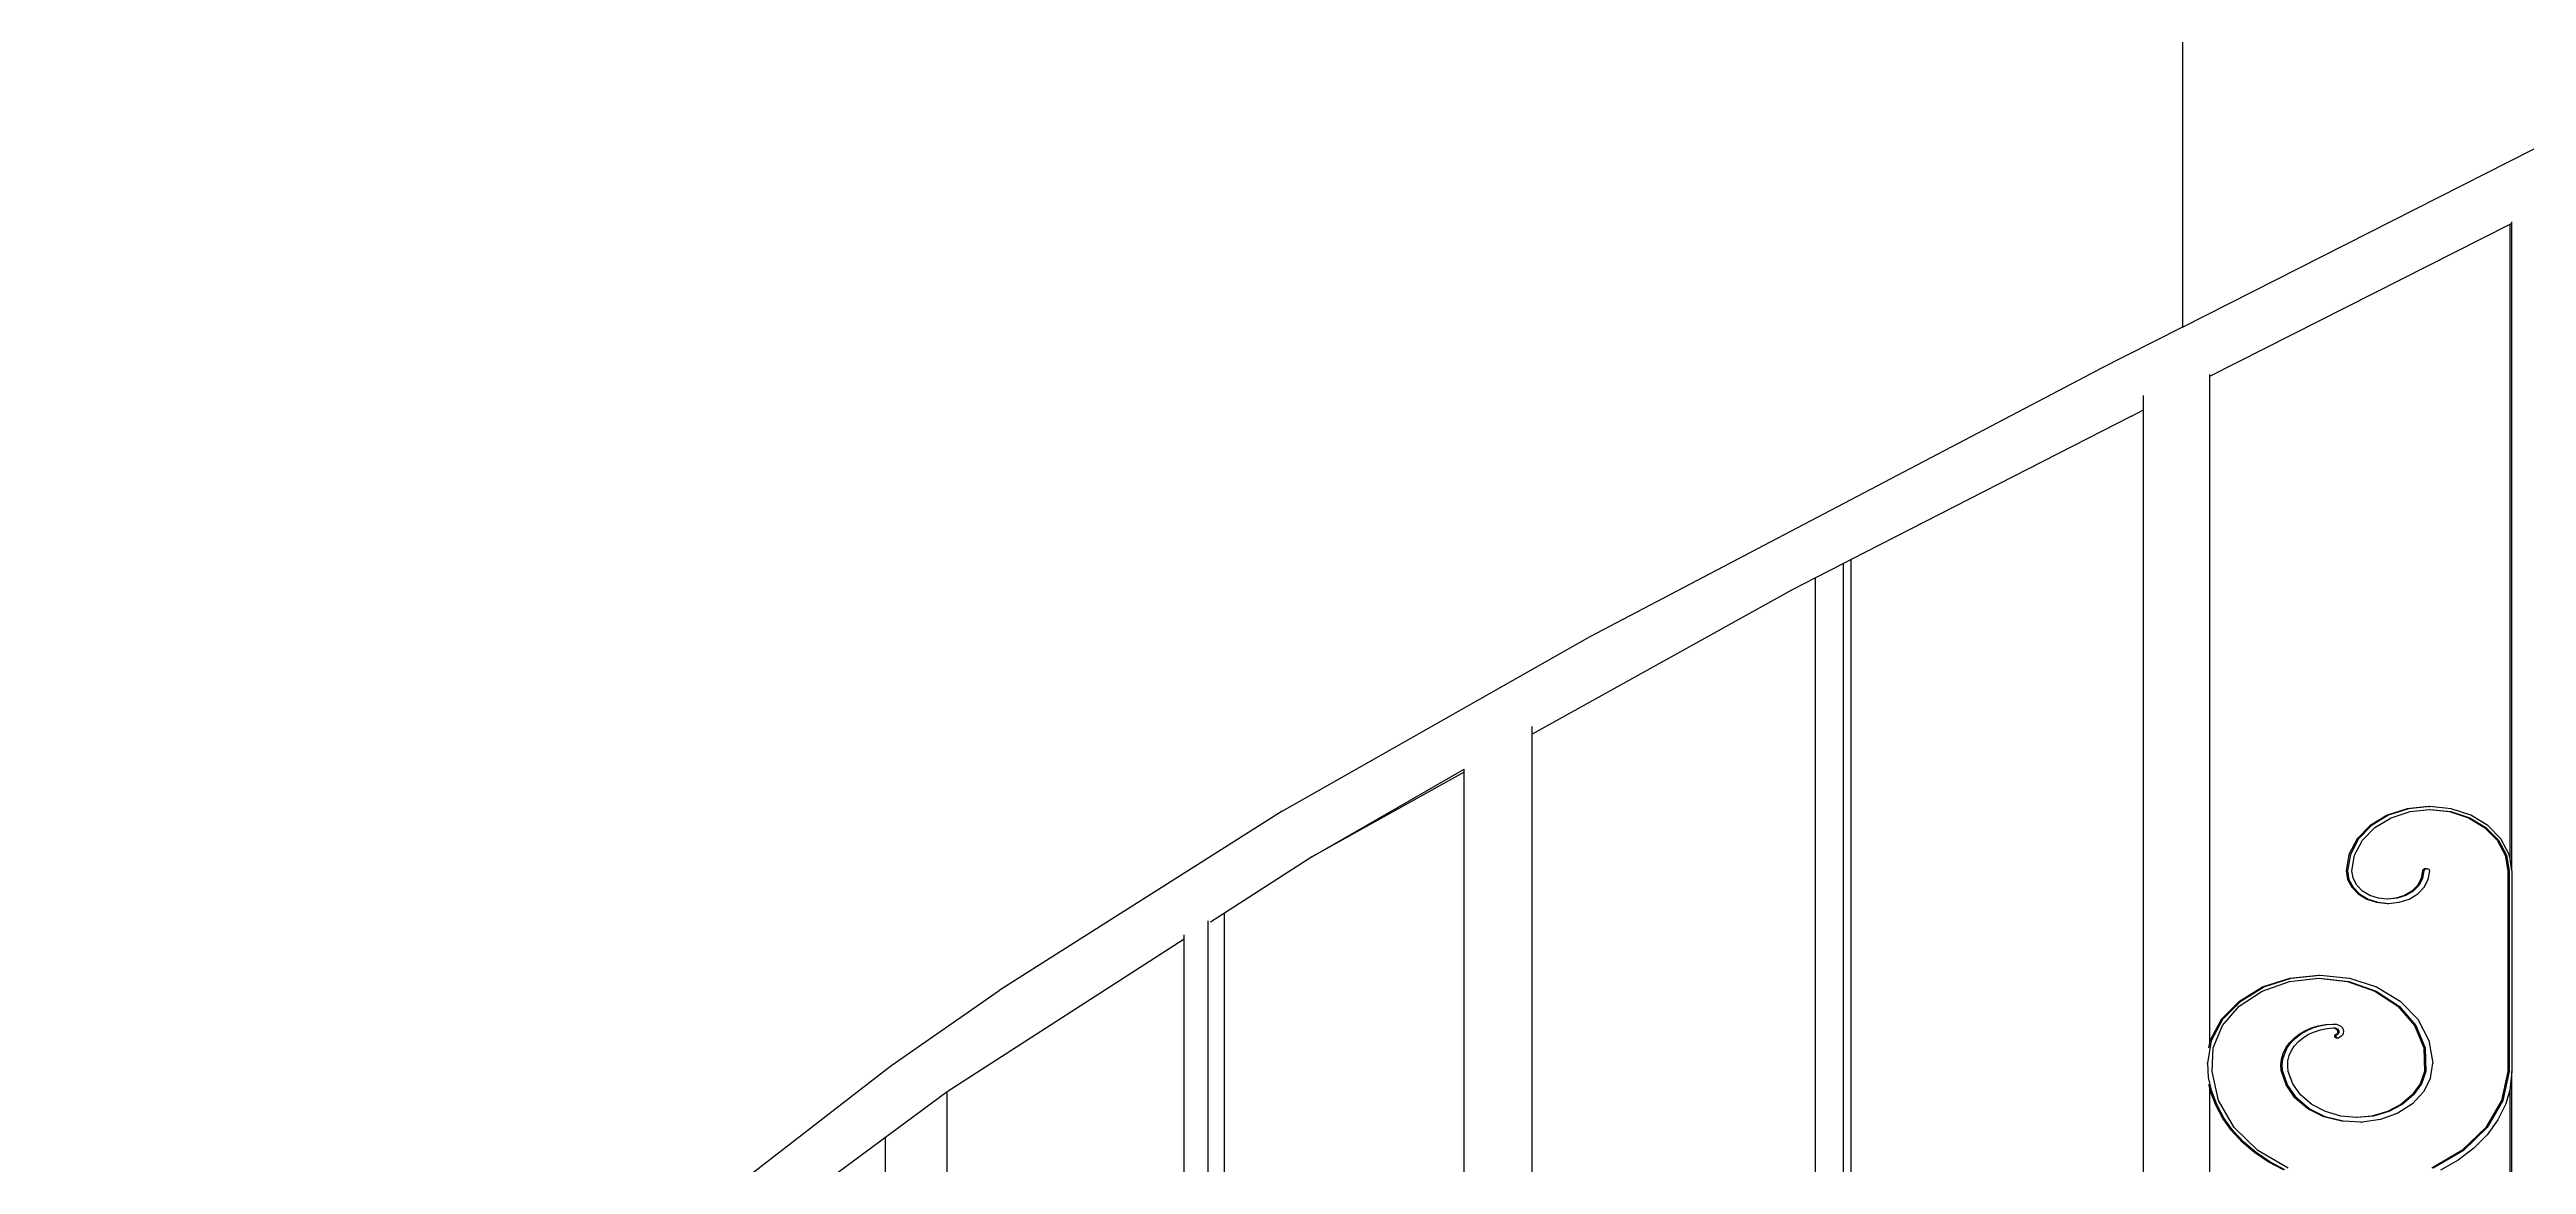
# Model space of a CAD drawing. Header units: millimetres. Extents: x 173236 to 801264, y -94969 to 615039.
# Drawn here: x 549069 to 550183, y -2043 to -1542 of the extents above; entities that cross this region are included whole.
import ezdxf

# ---------------------------------------------------------------- set-up
doc = ezdxf.new("R2010")
doc.units = ezdxf.units.MM
doc.header["$MEASUREMENT"] = 0
doc.header["$PDMODE"] = 2
for name, color, linetype in [('VOX-A-ANNO-DIMS', 160, 'Continuous'), ('VOX-A-STAIRS-STEPS', 140, 'Continuous'), ('VOX-A-WALL-PATT', 233, 'Continuous')]:
    doc.layers.add(name, color=color, linetype=linetype)
doc.styles.add('1.5 mm Rotis Annotative', font='', dxfattribs={"height": 1.5})
doc.styles.get('1.5 mm Rotis Annotative').set_extended_font_data('Rotis Sans Serif')
doc.dimstyles.new('1.5 mm Rotis Annotative', dxfattribs={"dimtxt": 1.5, "dimasz": 1, "dimexe": 1.5, "dimexo": 0, "dimgap": 1, "dimtad": 1, "dimdec": 0, "dimrnd": 5, "dimzin": 0, "dimdsep": 46, "dimtxsty": '1.5 mm Rotis Annotative', "dimblk": 'ARCHTICK', "dimcen": 0.09, "dimdle": 1, "dimadec": 0, "dimazin": 0, "dimtfac": 1, "dimtdec": 0, "dimtofl": 0, "dimtmove": 1, "dimatfit": 3, "dimfxl": 2, "dimfxlon": 1, "dimtolj": 1, "dimtzin": 0, "dimarcsym": 0})

# ---------------------------------------------------------------- blocks, each defined once
blk = doc.blocks.new('SS')
at = {"layer": 'VOX-A-WALL-PATT'}
for p, q in [((292457.4, 498.6), (292457.4, -465.6)), ((292457.4, -465.6), (292268.8, -369.9)), ((292312.8, -704.2), (292312.8, -419.3)), ((292313.6, -420.3), (292312.9, -419.9)), ((292313.6, -699.1), (292313.6, -420.3)), ((292445.4, -487.1), (292313.6, -420.3)), ((292457.4, -465.6), (292494.4, -484.3)), ((292445.4, -487.1), (292445.4, -486.3)), ((292445.4, -779.8), (292445.4, -487.1)), ((292717.3, -601.4), (292494.4, -484.3)), ((292474.5, -501.9), (292474.5, -495.6)), ((292479.8, -504.6), (292474.5, -501.9)), ((292474.5, -946.7), (292474.5, -501.9)), ((292479.8, -504.6), (292602.8, -567.6)), ((292602.8, -851.4), (292602.8, -567.6)), ((292602.8, -567.6), (292606.1, -569.3)), ((292606.1, -1446.6), (292606.1, -569.3)), ((292606.1, -569.3), (292618.4, -575.6)), ((292618.4, -575.6), (292628.7, -580.8)), ((292618.4, -853.2), (292618.4, -575.6)), ((292628.7, -580.8), (292742.8, -644.3)), ((292852.5, -678), (292717.3, -601.4)), ((292742.8, -642.5), (292742.8, -640.8)), ((292742.8, -644.3), (292742.8, -642.5)), ((292742.8, -930.8), (292742.8, -644.3)), ((292839.2, -698), (292772.6, -659.6)), ((292772.6, -660.9), (292772.6, -659.6)), ((292772.6, -660.9), (292839.2, -698)), ((292772.6, -1090.7), (292772.6, -660.9)), ((292317.6, -690.2), (292323.3, -684.3)), ((292323.3, -684.3), (292330.8, -679.8)), ((292331.3, -680.9), (292324.2, -685.2)), ((292331.9, -680.9), (292324.8, -685.2)), ((292330.8, -679.8), (292339.5, -677)), ((292339.6, -678.2), (292331.3, -680.9)), ((292340.2, -678.2), (292331.9, -680.9)), ((292339.5, -677), (292348.8, -676)), ((292348.6, -677.3), (292339.6, -678.2)), ((292348.9, -677.3), (292340.2, -678.2)), ((292348.9, -677.3), (292348.6, -677.3)), ((292348.8, -676), (292358.2, -677)), ((292349.4, -676), (292348.8, -676)), ((292357.5, -678.2), (292348.9, -677.3)), ((292349.4, -676), (292358.8, -677)), ((292365.8, -680.9), (292357.5, -678.2)), ((292358.2, -677), (292366.9, -679.8)), ((292358.8, -677), (292367.5, -679.8)), ((292373, -685.2), (292365.8, -680.9)), ((292366.9, -679.8), (292374.4, -684.3)), ((292367.5, -679.8), (292375, -684.3)), ((292374.4, -684.3), (292380.1, -690.2)), ((292375, -684.3), (292380.7, -690.2)), ((292852.5, -678), (292976.7, -756.8)), ((292314, -697), (292317.6, -690.2)), ((292318.7, -690.8), (292315.2, -697.3)), ((292319.3, -690.8), (292315.8, -697.3)), ((292324.2, -685.2), (292318.7, -690.8)), ((292324.8, -685.2), (292319.3, -690.8)), ((292378.4, -690.8), (292373, -685.2)), ((292381.9, -697.3), (292378.4, -690.8)), ((292380.1, -690.2), (292383.7, -697)), ((292380.7, -690.2), (292384.3, -697)), ((292312.8, -704.2), (292313.6, -699.1)), ((292312.8, -704.3), (292312.8, -704.2)), ((292312.8, -704.3), (292312.8, -791.7)), ((292313.6, -699.1), (292314, -697)), ((292315.2, -697.3), (292314, -704.3)), ((292314, -704.3), (292314, -792.3)), ((292314.6, -704.3), (292314, -704.3)), ((292315.8, -697.3), (292314.6, -704.3)), ((292314.6, -704.3), (292314.6, -792.3)), ((292348.8, -704.3), (292348.9, -704.1)), ((292349.5, -708), (292348.8, -704.3)), ((292348.9, -704.1), (292349, -703.8)), ((292349, -703.8), (292349.2, -703.6)), ((292349.2, -703.6), (292349.5, -703.5)), ((292349.5, -703.5), (292349.8, -703.4)), ((292349.8, -703.4), (292350.1, -703.3)), ((292350.5, -703.4), (292350.1, -703.3)), ((292350.5, -703.4), (292350.7, -703.3)), ((292350.5, -703.4), (292350.8, -703.5)), ((292350.7, -703.3), (292351.1, -703.4)), ((292350.8, -703.5), (292351, -703.6)), ((292351, -703.6), (292351.2, -703.8)), ((292351.1, -703.4), (292351.4, -703.5)), ((292351.2, -703.8), (292351.4, -704.1)), ((292351.4, -703.5), (292351.6, -703.6)), ((292351.4, -704.1), (292351.4, -704.3)), ((292351.4, -704.3), (292352, -707.5)), ((292352, -704.3), (292351.4, -704.3)), ((292351.6, -703.6), (292351.9, -703.8)), ((292351.9, -703.8), (292352, -704.1)), ((292352, -704.1), (292352, -704.3)), ((292352, -704.3), (292352.6, -707.5)), ((292383.1, -704.3), (292381.9, -697.3)), ((292382.5, -707.5), (292383.1, -704.3)), ((292383.7, -697), (292384.9, -704.3)), ((292384.3, -697), (292385.5, -704.3)), ((292384.9, -704.3), (292384.3, -708)), ((292385.5, -704.3), (292384.9, -704.3)), ((292385.5, -704.3), (292384.9, -708)), ((292839.2, -698), (292877.8, -722.8)), ((292351.3, -711.4), (292349.5, -708)), ((292354.1, -714.3), (292351.3, -711.4)), ((292352, -707.5), (292353.5, -710.5)), ((292352.6, -707.5), (292354.1, -710.5)), ((292353.5, -710.5), (292356.1, -713.1)), ((292354.1, -710.5), (292356.7, -713.1)), ((292357.9, -716.6), (292354.1, -714.3)), ((292356.1, -713.1), (292359.3, -715.1)), ((292356.7, -713.1), (292359.9, -715.1)), ((292362.2, -718), (292357.9, -716.6)), ((292359.3, -715.1), (292363.1, -716.3)), ((292359.9, -715.1), (292363.8, -716.3)), ((292363.1, -716.3), (292367.2, -716.7)), ((292363.8, -716.3), (292367.5, -716.7)), ((292367.2, -716.7), (292367.5, -716.7)), ((292367.5, -716.7), (292371.3, -716.3)), ((292371.3, -716.3), (292375.2, -715.1)), ((292375.9, -716.6), (292371.6, -718)), ((292376.5, -716.6), (292372.2, -718)), ((292375.2, -715.1), (292378.4, -713.1)), ((292379.7, -714.3), (292375.9, -716.6)), ((292380.3, -714.3), (292376.5, -716.6)), ((292378.4, -713.1), (292380.9, -710.5)), ((292382.5, -711.4), (292379.7, -714.3)), ((292383.1, -711.4), (292380.3, -714.3)), ((292380.9, -710.5), (292382.5, -707.5)), ((292384.3, -708), (292382.5, -711.4)), ((292384.9, -708), (292383.1, -711.4)), ((292366.9, -718.5), (292362.2, -718)), ((292371.6, -718), (292366.9, -718.5)), ((292367.5, -718.5), (292366.9, -718.5)), ((292372.2, -718), (292367.5, -718.5)), ((292877.8, -1003), (292877.8, -722.8)), ((292877.8, -722.8), (292883.9, -726.8)), ((292885, -1604.9), (292885, -726.2)), ((292895.5, -734.3), (292895.5, -732.4)), ((292895.5, -734.3), (292999.5, -801.3)), ((292895.5, -1005.7), (292895.5, -734.3)), ((292396.9, -750), (292384.1, -751.3)), ((292409.7, -751.3), (292396.9, -750)), ((292397.5, -750), (292396.9, -750)), ((292410.3, -751.3), (292397.5, -750)), ((292372.2, -755.2), (292361.9, -761.4)), ((292372.4, -757), (292362.3, -763.6)), ((292373, -757), (292362.9, -763.6)), ((292384.1, -751.3), (292372.2, -755.2)), ((292384.4, -752.8), (292372.4, -757)), ((292385, -752.8), (292373, -757)), ((292397.4, -751.3), (292384.4, -752.8)), ((292397.7, -751.4), (292385, -752.8)), ((292397.7, -751.4), (292397.4, -751.3)), ((292410.4, -752.8), (292397.7, -751.4)), ((292421.6, -755.2), (292409.7, -751.3)), ((292422.2, -755.2), (292410.3, -751.3)), ((292422.4, -757), (292410.4, -752.8)), ((292431.8, -761.4), (292421.6, -755.2)), ((292432.4, -761.4), (292422.2, -755.2)), ((292432.5, -763.6), (292422.4, -757)), ((293024.2, -789.9), (292976.7, -756.8)), ((292354.1, -769.4), (292349.2, -778.7)), ((292361.9, -761.4), (292354.1, -769.4)), ((292362.3, -763.6), (292355, -772.2)), ((292362.9, -763.6), (292355.6, -772.2)), ((292389.7, -771.6), (292388.7, -772)), ((292390.8, -771.5), (292389.7, -771.6)), ((292391.2, -771.5), (292390.8, -771.5)), ((292391.4, -771.5), (292391.2, -771.5)), ((292394, -771.7), (292391.4, -771.5)), ((292397.2, -772.3), (292394, -771.7)), ((292394.6, -771.7), (292394, -771.7)), ((292397.8, -772.3), (292394.6, -771.7)), ((292439.7, -769.4), (292431.8, -761.4)), ((292440.3, -769.4), (292432.4, -761.4)), ((292439.8, -772.2), (292432.5, -763.6)), ((292444.6, -778.7), (292439.7, -769.4)), ((292445.2, -778.7), (292440.3, -769.4)), ((292349.2, -778.7), (292347.5, -788.7)), ((292350.9, -782), (292350.5, -792.3)), ((292355, -772.2), (292350.9, -782)), ((292351.5, -782), (292351.1, -792.3)), ((292355.6, -772.2), (292351.5, -782)), ((292386.8, -773.9), (292386.7, -774.7)), ((292386.7, -774.7), (292386.8, -775.6)), ((292387.2, -773.1), (292386.8, -773.9)), ((292386.8, -775.6), (292387.2, -776.4)), ((292387.9, -772.5), (292387.2, -773.1)), ((292387.2, -776.4), (292387.9, -777)), ((292388.7, -772), (292387.9, -772.5)), ((292387.9, -777), (292388.7, -777.5)), ((292388.8, -774.4), (292388.7, -774.8)), ((292388.7, -774.8), (292388.7, -775.3)), ((292388.7, -775.3), (292388.9, -775.7)), ((292389, -777.6), (292388.7, -777.5)), ((292389, -774), (292388.8, -774.4)), ((292388.9, -775.7), (292389.3, -776.1)), ((292389.4, -773.6), (292389, -774)), ((292389.3, -777.5), (292389, -777.6)), ((292389.4, -774.4), (292389.3, -774.8)), ((292389.3, -774.8), (292389.3, -775.3)), ((292389.3, -775.3), (292389.5, -775.7)), ((292389.3, -776.1), (292389.5, -776.1)), ((292389.9, -776.1), (292389.3, -776.1)), ((292389.6, -777.6), (292389.3, -777.5)), ((292389.3, -777.5), (292389.3, -777.5)), ((292389.3, -777.5), (292389.3, -777.5)), ((292389.5, -777.5), (292389.3, -777.5)), ((292389.8, -773.4), (292389.4, -773.6)), ((292389.6, -774), (292389.4, -774.4)), ((292389.5, -775.7), (292389.9, -776.1)), ((292389.5, -776.1), (292389.7, -776.3)), ((292389.7, -777.3), (292389.5, -777.5)), ((292390, -773.6), (292389.6, -774)), ((292389.9, -777.5), (292389.6, -777.6)), ((292389.7, -776.3), (292389.9, -776.4)), ((292389.8, -777.2), (292389.7, -777.3)), ((292390.4, -773.2), (292389.8, -773.4)), ((292389.9, -777), (292389.8, -777.2)), ((292389.9, -776.1), (292390.1, -776.1)), ((292389.9, -776.4), (292390, -776.6)), ((292390, -776.8), (292389.9, -777)), ((292390.1, -777.5), (292389.9, -777.5)), ((292390.4, -773.4), (292390, -773.6)), ((292390, -776.6), (292390, -776.8)), ((292390.1, -776.1), (292390.3, -776.3)), ((292390.3, -777.3), (292390.1, -777.5)), ((292390.3, -776.3), (292390.5, -776.4)), ((292390.5, -777.2), (292390.3, -777.3)), ((292391, -773.2), (292390.4, -773.4)), ((292390.9, -773.2), (292390.4, -773.2)), ((292390.5, -776.4), (292390.6, -776.6)), ((292390.6, -777), (292390.5, -777.2)), ((292390.6, -776.6), (292390.6, -776.8)), ((292390.6, -776.8), (292390.6, -777)), ((292391, -773.2), (292390.9, -773.2)), ((292391.2, -773.2), (292391, -773.2)), ((292393.9, -773.4), (292391.2, -773.2)), ((292396.8, -774), (292393.9, -773.4)), ((292399.5, -774.9), (292396.8, -774)), ((292400.2, -773.2), (292397.2, -772.3)), ((292400.8, -773.2), (292397.8, -772.3)), ((292402.1, -776), (292399.5, -774.9)), ((292403, -774.5), (292400.2, -773.2)), ((292403.6, -774.5), (292400.8, -773.2)), ((292404.4, -777.5), (292402.1, -776)), ((292405.6, -776), (292403, -774.5)), ((292406.2, -776), (292403.6, -774.5)), ((292406.4, -779.2), (292404.4, -777.5)), ((292407.9, -777.8), (292405.6, -776)), ((292408.5, -777.8), (292406.2, -776)), ((292408.2, -781.1), (292406.4, -779.2)), ((292409.8, -779.8), (292407.9, -777.8)), ((292409.5, -783.1), (292408.2, -781.1)), ((292410.4, -779.8), (292408.5, -777.8)), ((292411.4, -782), (292409.8, -779.8)), ((292412, -782), (292410.4, -779.8)), ((292412.5, -784.4), (292411.4, -782)), ((292413.2, -784.4), (292412, -782)), ((292443.9, -782), (292439.8, -772.2)), ((292444.3, -792.3), (292443.9, -782)), ((292446.3, -788.7), (292444.6, -778.7)), ((292445.4, -779.8), (292445.2, -778.7)), ((292445.8, -781.9), (292445.4, -779.8)), ((292312.8, -791.7), (292312.8, -792.3)), ((292312.8, -792.3), (292313.5, -799.2)), ((292312.8, -892), (292312.8, -792.3)), ((292314, -792.3), (292316.8, -805.1)), ((292314.6, -792.3), (292314, -792.3)), ((292314.6, -792.3), (292317.4, -805.1)), ((292348.5, -795.2), (292347.5, -788.7)), ((292351.1, -792.3), (292350.5, -792.3)), ((292350.5, -792.3), (292352.5, -797.7)), ((292351.1, -792.3), (292353.1, -797.7)), ((292409, -797.7), (292411, -792.3)), ((292410.5, -785.3), (292409.5, -783.1)), ((292411.1, -787.6), (292410.5, -785.3)), ((292411, -792.3), (292411.2, -790)), ((292411.2, -790), (292411.1, -787.6)), ((292411.3, -798.2), (292413.4, -791.9)), ((292411.9, -798.2), (292414, -791.9)), ((292413.3, -786.9), (292412.5, -784.4)), ((292413.9, -786.9), (292413.2, -784.4)), ((292413.6, -789.4), (292413.3, -786.9)), ((292413.4, -791.9), (292413.6, -789.4)), ((292414, -791.9), (292413.4, -791.9)), ((292414.2, -789.4), (292413.9, -786.9)), ((292414, -791.9), (292414.2, -789.4)), ((292441.5, -805.1), (292444.3, -792.3)), ((292445.9, -795), (292446.3, -788.7)), ((292446.7, -788.7), (292446.3, -788.7)), ((293128.3, -870.4), (293024.2, -789.9)), ((292313.5, -799.2), (292313.6, -799.9)), ((292313.6, -884.4), (292313.6, -799.9)), ((292313.6, -799.9), (292315.5, -806.5)), ((292348.5, -795.2), (292351.6, -801.2)), ((292351.6, -801.2), (292356.4, -806.5)), ((292352.5, -797.7), (292356, -802.6)), ((292353.1, -797.7), (292356.6, -802.6)), ((292356, -802.6), (292360.9, -806.8)), ((292356.6, -802.6), (292361.5, -806.8)), ((292400.6, -806.8), (292405.5, -802.6)), ((292401.7, -808.7), (292407.4, -803.9)), ((292402.3, -808.7), (292408, -803.9)), ((292405.5, -802.6), (292409, -797.7)), ((292407.4, -803.9), (292411.3, -798.2)), ((292408, -803.9), (292411.9, -798.2)), ((292442.2, -807.1), (292444.5, -801.1)), ((292442.8, -807.1), (292445.1, -801.1)), ((292444.5, -801.1), (292445.9, -795)), ((292445.1, -801.1), (292445.4, -799.7)), ((292445.4, -799.7), (292445.8, -798.1)), ((292445.4, -884.5), (292445.4, -799.7)), ((292999.5, -801.3), (293062, -847.5)), ((292999.5, -1084.4), (292999.5, -801.3)), ((292315.5, -806.5), (292319, -813.5)), ((292316.8, -805.1), (292323.6, -816.9)), ((292317.4, -805.1), (292324.2, -816.9)), ((292319, -813.5), (292323.6, -820.1)), ((292356.4, -806.5), (292362.8, -810.6)), ((292360.9, -806.8), (292366.8, -809.9)), ((292361.5, -806.8), (292367.4, -809.9)), ((292362.8, -810.6), (292370.4, -813.4)), ((292366.8, -809.9), (292373.6, -811.9)), ((292367.4, -809.9), (292374.2, -811.9)), ((292370.4, -813.4), (292378.5, -814.6)), ((292373.6, -811.9), (292380.7, -812.5)), ((292374.2, -811.9), (292381, -812.5)), ((292379.1, -814.6), (292378.5, -814.6)), ((292379.1, -814.6), (292386.8, -814.2)), ((292380.7, -812.5), (292381, -812.5)), ((292381, -812.5), (292387.9, -811.9)), ((292386.8, -814.2), (292394.7, -812.2)), ((292386.8, -814.2), (292387.4, -814.2)), ((292387.4, -814.2), (292395.3, -812.2)), ((292387.9, -811.9), (292394.6, -809.9)), ((292394.6, -809.9), (292400.6, -806.8)), ((292394.7, -812.2), (292401.7, -808.7)), ((292395.3, -812.2), (292402.3, -808.7)), ((292434.7, -816.9), (292441.5, -805.1)), ((292435.2, -818.3), (292439.1, -812.9)), ((292435.8, -818.3), (292439.7, -812.9)), ((292439.1, -812.9), (292442.2, -807.1)), ((292439.7, -812.9), (292442.8, -807.1)), ((292323.6, -816.9), (292334, -827)), ((292323.6, -820.1), (292329.5, -826)), ((292324.2, -816.9), (292334.7, -827)), ((292329.5, -826), (292336.4, -831.2)), ((292424.3, -827), (292434.7, -816.9)), ((292425.1, -827.9), (292430.5, -823.3)), ((292425.7, -827.9), (292431.1, -823.3)), ((292430.5, -823.3), (292435.2, -818.3)), ((292431.1, -823.3), (292435.8, -818.3)), ((293026.6, -1240), (293026.6, -821)), ((292334, -827), (292347.4, -834.7)), ((292334.7, -827), (292348, -834.7)), ((292336.4, -831.2), (292344.2, -835.6)), ((292411, -834.7), (292424.3, -827)), ((292412.5, -835.5), (292419, -832)), ((292413.1, -835.5), (292419.7, -832)), ((292419, -832), (292425.1, -827.9)), ((292419.7, -832), (292425.7, -827.9))]:
    blk.add_line(p, q, dxfattribs=at)
blk = doc.blocks.new('_ArchTick')
at = {"color": 0, "linetype": 'ByBlock', "const_width": 0.15}
blk.add_lwpolyline([(-0.5, -0.5), (0.5, 0.5)], dxfattribs=at)
blk = doc.blocks.new('*D661')
at = {"layer": 'Defpoints', "color": 0, "transparency": 16777216}
for p in [(537437.7, -1723.8), (553696, -1723.8), (547999.4, -4473.8)]:
    blk.add_point(p, dxfattribs=at)
at = {"layer": 'VOX-A-ANNO-DIMS', "color": 0, "lineweight": -2, "transparency": 16777216}
for p, q in [((537437.7, -4573.8), (537437.7, -1623.8)), ((537637.7, -1723.8), (537287.7, -1723.8)), ((537637.7, -4473.8), (537287.7, -4473.8))]:
    blk.add_line(p, q, dxfattribs=at)
at = {"layer": 'VOX-A-ANNO-DIMS', "color": 0, "lineweight": -2, "transparency": 16777216, "xscale": 100, "yscale": 100, "zscale": 100}
for p, rotation in [((537437.7, -1723.8), 90), ((537437.7, -4473.8), 270)]:
    blk.add_blockref('_ArchTick', p, dxfattribs=dict(at, rotation=rotation))
at = {"layer": 'VOX-A-ANNO-DIMS', "color": 0, "transparency": 16777216, "insert": (537261.5, -3098.8), "char_height": 150, "attachment_point": 5, "rotation": 90, "style": '1.5 mm Rotis Annotative'}
blk.add_mtext('\\A1;2750', dxfattribs=at)
blk = doc.blocks.new('*D663')
at = {"layer": 'Defpoints', "color": 0, "transparency": 16777216}
for p in [(537437.7, -523.8), (560519.1, -523.8), (553696, -1723.8)]:
    blk.add_point(p, dxfattribs=at)
at = {"layer": 'VOX-A-ANNO-DIMS', "color": 0, "lineweight": -2, "transparency": 16777216}
for p, q in [((537437.7, -1823.8), (537437.7, -423.8)), ((537637.7, -523.8), (537287.7, -523.8)), ((537637.7, -1723.8), (537287.7, -1723.8))]:
    blk.add_line(p, q, dxfattribs=at)
at = {"layer": 'VOX-A-ANNO-DIMS', "color": 0, "lineweight": -2, "transparency": 16777216, "xscale": 100, "yscale": 100, "zscale": 100}
for p, rotation in [((537437.7, -523.8), 90), ((537437.7, -1723.8), 270)]:
    blk.add_blockref('_ArchTick', p, dxfattribs=dict(at, rotation=rotation))
at = {"layer": 'VOX-A-ANNO-DIMS', "color": 0, "transparency": 16777216, "insert": (537261.5, -1123.8), "char_height": 150, "attachment_point": 5, "rotation": 90, "style": '1.5 mm Rotis Annotative'}
blk.add_mtext('\\A1;1200', dxfattribs=at)
blk = doc.blocks.new('*D665')
at = {"layer": 'Defpoints', "color": 0, "transparency": 16777216}
for p in [(641539.2, 61543.3), (642299.9, 61543.3), (642299.9, 61417.9), (536630.7, -523.8), (560469.1, -523.8), (547516.9, -20473.8)]:
    blk.add_point(p, dxfattribs=at)
at = {"layer": 'VOX-A-ANNO-DIMS', "color": 0, "lineweight": -2, "transparency": 16777216}
for p, q in [((641539.2, 61543.3), (641539.2, 61267.9)), ((642299.9, 61543.3), (642299.9, 61267.9)), ((641439.2, 61417.9), (642399.9, 61417.9)), ((536630.7, -20573.8), (536630.7, -423.8)), ((536830.7, -523.8), (536480.7, -523.8)), ((536830.7, -20473.8), (536480.7, -20473.8))]:
    blk.add_line(p, q, dxfattribs=at)
at = {"layer": 'VOX-A-ANNO-DIMS', "color": 0, "lineweight": -2, "transparency": 16777216, "xscale": 100, "yscale": 100, "zscale": 100}
for p, rotation in [((641539.2, 61417.9), 180), ((536630.7, -523.8), 90), ((536630.7, -20473.8), 270)]:
    blk.add_blockref('_ArchTick', p, dxfattribs=dict(at, rotation=rotation))
blk.add_blockref('_ArchTick', (642299.9, 61417.9), dxfattribs=at)
at = {"layer": 'VOX-A-ANNO-DIMS', "color": 0, "transparency": 16777216, "insert": (641919.6, 61594.1), "char_height": 150, "attachment_point": 5, "style": '1.5 mm Rotis Annotative'}
blk.add_mtext('\\A1;760', dxfattribs=at)
at = {"layer": 'VOX-A-ANNO-DIMS', "color": 0, "transparency": 16777216, "insert": (536454.5, -10498.8), "char_height": 150, "attachment_point": 5, "rotation": 90, "style": '1.5 mm Rotis Annotative'}
blk.add_mtext('\\A1;19950', dxfattribs=at)

msp = doc.modelspace()

# ---------------------------------------------------------------- block references
at = {"layer": 'VOX-A-STAIRS-STEPS', "xscale": -1.024232788984593, "yscale": 1.024232788984593, "zscale": 1.024232788984593}
msp.add_blockref('SS', (849572.4, -1190.1), dxfattribs=at)

# ---------------------------------------------------------------- dimensions: what is measured, and where the dimension line sits
at = {"layer": 'VOX-A-ANNO-DIMS'}
for base, p1, p2, picture, middle in [((536630.7, -523.8), (547516.9, -20473.8), (560469.1, -523.8), '*D665', (536454.5, -10498.8)), ((537437.7, -523.8), (553696, -1723.8), (560519.1, -523.8), '*D663', (537261.5, -1123.8)), ((537437.7, -1723.8), (547999.4, -4473.8), (553696, -1723.8), '*D661', (537261.5, -3098.8))]:
    dim = msp.add_linear_dim(base=base, p1=p1, p2=p2, angle=270, dimstyle='1.5 mm Rotis Annotative', dxfattribs=at)
    dim.commit()
    dim.dimension.update_dxf_attribs({"geometry": picture, "text_midpoint": middle})

doc.saveas('drawing.dxf')
